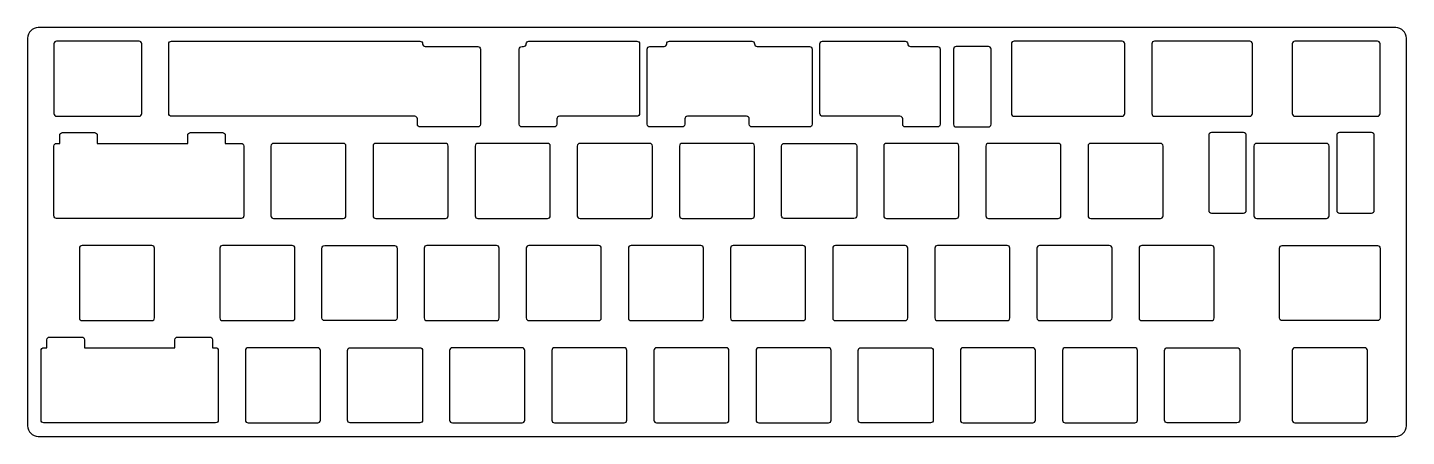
# Model space of a CAD drawing. Header units: millimetres. Extents: x -257 to 0, y 0 to 76.
import ezdxf

# ---------------------------------------------------------------- set-up
doc = ezdxf.new("R2010")
doc.units = ezdxf.units.MM
doc.layers.get('0').update_dxf_attribs({"linetype": 'CONTINUOUS'})

msp = doc.modelspace()

# ---------------------------------------------------------------- linework, layer by layer
for points in [[(0, 74.2, 0.414213562), (-2, 76.2), (-255.175, 76.2, 0.414213562), (-257.175, 74.2), (-257.175, 2, 0.414213562), (-255.175, 0), (-2, 0, 0.414213562), (0, 2)], [(-236.3875, 59.675, 0.414213562), (-235.8875, 60.175), (-235.8875, 73.175, 0.414213562), (-236.3875, 73.675), (-251.76875, 73.675, 0.414213562), (-252.26875, 73.175), (-252.26875, 60.175, 0.414213562), (-251.76875, 59.675)], [(-184.46875, 59.175, 0.414213562), (-184.96875, 59.675), (-230.3375, 59.675, -0.414213562), (-230.8375, 60.175), (-230.8375, 73.175, -0.414213562), (-230.3375, 73.675), (-184, 73.675, -0.414213562), (-183.5, 73.175, 0.414213562), (-183, 72.675), (-173.2125, 72.675, -0.414213562), (-172.7125, 72.175), (-172.7125, 58.175, -0.414213562), (-173.2125, 57.675), (-183.96875, 57.675, -0.414213562), (-184.46875, 58.175)], [(-164.6625, 72.675, 0.414213562), (-164.1625, 73.175, -0.414213562), (-163.6625, 73.675), (-143.51875, 73.675, -0.414213562), (-143.01875, 73.175), (-143.01875, 60.175, -0.414213562), (-143.51875, 59.675), (-157.95675, 59.675, 0.414213562), (-158.45675, 59.175), (-158.45675, 58.175, -0.414213562), (-158.95675, 57.675), (-164.95675, 57.675, -0.414213562), (-165.45675, 58.175), (-165.45675, 72.175, -0.414213562), (-164.95675, 72.675)], [(-134.08075, 59.675, 0.414213562), (-134.58075, 59.175), (-134.58075, 58.175, -0.414213562), (-135.08075, 57.675), (-141.1125, 57.675, -0.414213562), (-141.6125, 58.175), (-141.6125, 72.175, -0.414213562), (-141.1125, 72.675), (-138.46875, 72.675, 0.414213562), (-137.96875, 73.175, -0.414213562), (-137.46875, 73.675), (-122.0875, 73.675, -0.414213562), (-121.5875, 73.175, 0.414213562), (-121.0875, 72.675), (-111.33175, 72.675, -0.414213562), (-110.83175, 72.175), (-110.83175, 58.175, -0.414213562), (-111.33175, 57.675), (-122.0625, 57.675, -0.414213562), (-122.5625, 58.175), (-122.5625, 59.175, 0.414213562), (-123.0625, 59.675)], [(-93.0125, 73.175, 0.414213562), (-92.5125, 72.675), (-87.45575, 72.675, -0.414213562), (-86.95575, 72.175), (-86.95575, 58.175, -0.414213562), (-87.45575, 57.675), (-93.45575, 57.675, -0.414213562), (-93.95575, 58.175), (-93.95575, 59.175, 0.414213562), (-94.45575, 59.675), (-108.89375, 59.675, -0.414213562), (-109.39375, 60.175), (-109.39375, 73.175, -0.414213562), (-108.89375, 73.675), (-93.5125, 73.675, -0.414213562)], [(-83.96875, 72.675, 0.414213562), (-84.46875, 72.175), (-84.46875, 58.175, 0.414213562), (-83.96875, 57.675), (-77.9625, 57.675, 0.414213562), (-77.4625, 58.175), (-77.4625, 72.175, 0.414213562), (-77.9625, 72.675)], [(-53.03125, 59.675, 0.414213562), (-52.53125, 60.175), (-52.53125, 73.175, 0.414213562), (-53.03125, 73.675), (-73.175, 73.675, 0.414213562), (-73.675, 73.175), (-73.675, 60.175, 0.414213562), (-73.175, 59.675)], [(-29.21875, 59.675, 0.414213562), (-28.71875, 60.175), (-28.71875, 73.175, 0.414213562), (-29.21875, 73.675), (-46.98125, 73.675, 0.414213562), (-47.48125, 73.175), (-47.48125, 60.175, 0.414213562), (-46.98125, 59.675)], [(-5.40625, 59.675, 0.414213562), (-4.90625, 60.175), (-4.90625, 73.175, 0.414213562), (-5.40625, 73.675), (-20.7875, 73.675, 0.414213562), (-21.2875, 73.175), (-21.2875, 60.175, 0.414213562), (-20.7875, 59.675)], [(-251.76875, 54.625), (-251.18175, 54.625), (-251.18175, 56.125, -0.414213562), (-250.68175, 56.625), (-244.68175, 56.625, -0.414213562), (-244.18175, 56.125), (-244.18175, 54.625), (-227.30575, 54.625), (-227.30575, 56.125, -0.414213562), (-226.80575, 56.625), (-220.80575, 56.625, -0.414213562), (-220.30575, 56.125), (-220.30575, 54.625), (-217.3375, 54.625, -0.414213562), (-216.8375, 54.125), (-216.8375, 41.125, -0.414213562), (-217.3375, 40.625), (-251.76875, 40.625, -0.414213562), (-252.26875, 41.125), (-252.26875, 54.125, -0.414213562)], [(-30.36925, 41.625, 0.414213562), (-29.86925, 42.125), (-29.86925, 56.125, 0.414213562), (-30.36925, 56.625), (-36.36925, 56.625, 0.414213562), (-36.86925, 56.125), (-36.86925, 42.125, 0.414213562), (-36.36925, 41.625)], [(-6.49325, 41.625, 0.414213562), (-5.99325, 42.125), (-5.99325, 56.125, 0.414213562), (-6.49325, 56.625), (-12.49325, 56.625, 0.414213562), (-12.99325, 56.125), (-12.99325, 42.125, 0.414213562), (-12.49325, 41.625)], [(-198.2875, 40.625, 0.414213562), (-197.7875, 41.125), (-197.7875, 54.125, 0.414213562), (-198.2875, 54.625), (-211.2875, 54.625, 0.414213562), (-211.7875, 54.125), (-211.7875, 41.125, 0.414213562), (-211.2875, 40.625)], [(-179.2375, 40.625, 0.414213562), (-178.7375, 41.125), (-178.7375, 54.125, 0.414213562), (-179.2375, 54.625), (-192.2375, 54.625, 0.414213562), (-192.7375, 54.125), (-192.7375, 41.125, 0.414213562), (-192.2375, 40.625)], [(-160.1875, 40.625, 0.414213562), (-159.6875, 41.125), (-159.6875, 54.125, 0.414213562), (-160.1875, 54.625), (-173.1875, 54.625, 0.414213562), (-173.6875, 54.125), (-173.6875, 41.125, 0.414213562), (-173.1875, 40.625)], [(-141.1375, 40.625, 0.414213562), (-140.6375, 41.125), (-140.6375, 54.125, 0.414213562), (-141.1375, 54.625), (-154.1375, 54.625, 0.414213562), (-154.6375, 54.125), (-154.6375, 41.125, 0.414213562), (-154.1375, 40.625)], [(-122.0875, 40.625, 0.414213562), (-121.5875, 41.125), (-121.5875, 54.125, 0.414213562), (-122.0875, 54.625), (-135.0875, 54.625, 0.414213562), (-135.5875, 54.125), (-135.5875, 41.125, 0.414213562), (-135.0875, 40.625)], [(-102.5375, 54.125), (-102.5375, 41.125, -0.414213562), (-103.0375, 40.625), (-116.0375, 40.625, -0.414213562), (-116.5375, 41.125), (-116.5375, 54.125, -0.414213562), (-116.0375, 54.625), (-103.0375, 54.625, -0.414213562)], [(-83.9875, 40.625, 0.414213562), (-83.4875, 41.125), (-83.4875, 54.125, 0.414213562), (-83.9875, 54.625), (-96.9875, 54.625, 0.414213562), (-97.4875, 54.125), (-97.4875, 41.125, 0.414213562), (-96.9875, 40.625)], [(-64.9375, 40.625, 0.414213562), (-64.4375, 41.125), (-64.4375, 54.125, 0.414213562), (-64.9375, 54.625), (-77.9375, 54.625, 0.414213562), (-78.4375, 54.125), (-78.4375, 41.125, 0.414213562), (-77.9375, 40.625)], [(-45.8875, 40.625, 0.414213562), (-45.3875, 41.125), (-45.3875, 54.125, 0.414213562), (-45.8875, 54.625), (-58.8875, 54.625, 0.414213562), (-59.3875, 54.125), (-59.3875, 41.125, 0.414213562), (-58.8875, 40.625)], [(-14.93125, 40.625, 0.414213562), (-14.43125, 41.125), (-14.43125, 54.125, 0.414213562), (-14.93125, 54.625), (-27.93125, 54.625, 0.414213562), (-28.43125, 54.125), (-28.43125, 41.125, 0.414213562), (-27.93125, 40.625)], [(-234.00625, 21.575, 0.414213562), (-233.50625, 22.075), (-233.50625, 35.075, 0.414213562), (-234.00625, 35.575), (-247.00625, 35.575, 0.414213562), (-247.50625, 35.075), (-247.50625, 22.075, 0.414213562), (-247.00625, 21.575)], [(-207.8125, 21.575, 0.414213562), (-207.3125, 22.075), (-207.3125, 35.075, 0.414213562), (-207.8125, 35.575), (-220.8125, 35.575, 0.414213562), (-221.3125, 35.075), (-221.3125, 22.075, 0.414213562), (-220.8125, 21.575)], [(-188.2625, 35.075), (-188.2625, 22.075, -0.414213562), (-188.7625, 21.575), (-201.7625, 21.575, -0.414213562), (-202.2625, 22.075), (-202.2625, 35.075, -0.414213562), (-201.7625, 35.575), (-188.7625, 35.575, -0.414213562)], [(-169.7125, 21.575, 0.414213562), (-169.2125, 22.075), (-169.2125, 35.075, 0.414213562), (-169.7125, 35.575), (-182.7125, 35.575, 0.414213562), (-183.2125, 35.075), (-183.2125, 22.075, 0.414213562), (-182.7125, 21.575)], [(-150.6625, 21.575, 0.414213562), (-150.1625, 22.075), (-150.1625, 35.075, 0.414213562), (-150.6625, 35.575), (-163.6625, 35.575, 0.414213562), (-164.1625, 35.075), (-164.1625, 22.075, 0.414213562), (-163.6625, 21.575)], [(-131.6125, 21.575, 0.414213562), (-131.1125, 22.075), (-131.1125, 35.075, 0.414213562), (-131.6125, 35.575), (-144.6125, 35.575, 0.414213562), (-145.1125, 35.075), (-145.1125, 22.075, 0.414213562), (-144.6125, 21.575)], [(-112.5625, 21.575, 0.414213562), (-112.0625, 22.075), (-112.0625, 35.075, 0.414213562), (-112.5625, 35.575), (-125.5625, 35.575, 0.414213562), (-126.0625, 35.075), (-126.0625, 22.075, 0.414213562), (-125.5625, 21.575)], [(-107.0125, 22.075, 0.414213562), (-106.5125, 21.575), (-93.5125, 21.575, 0.414213562), (-93.0125, 22.075), (-93.0125, 35.075, 0.414213562), (-93.5125, 35.575), (-106.5125, 35.575, 0.414213562), (-107.0125, 35.075)], [(-74.4625, 21.575, 0.414213562), (-73.9625, 22.075), (-73.9625, 35.075, 0.414213562), (-74.4625, 35.575), (-87.4625, 35.575, 0.414213562), (-87.9625, 35.075), (-87.9625, 22.075, 0.414213562), (-87.4625, 21.575)], [(-55.4125, 21.575, 0.414213562), (-54.9125, 22.075), (-54.9125, 35.075, 0.414213562), (-55.4125, 35.575), (-68.4125, 35.575, 0.414213562), (-68.9125, 35.075), (-68.9125, 22.075, 0.414213562), (-68.4125, 21.575)], [(-36.3625, 21.575, 0.414213562), (-35.8625, 22.075), (-35.8625, 35.075, 0.414213562), (-36.3625, 35.575), (-49.3625, 35.575, 0.414213562), (-49.8625, 35.075), (-49.8625, 22.075, 0.414213562), (-49.3625, 21.575)], [(-5.40625, 21.575), (-23.16875, 21.575, -0.414213562), (-23.66875, 22.075), (-23.66875, 35.075, -0.414213562), (-23.16875, 35.575), (-5.40625, 35.575, -0.414213562), (-4.90625, 35.075), (-4.90625, 22.075, -0.414213562)], [(-222.1, 2.525), (-254.15, 2.525, -0.414213562), (-254.65, 3.025), (-254.65, 16.025, -0.414213562), (-254.15, 16.525), (-253.563, 16.525), (-253.563, 18.025, -0.414213562), (-253.063, 18.525), (-247.063, 18.525, -0.414213562), (-246.563, 18.025), (-246.563, 16.525), (-229.687, 16.525), (-229.687, 18.025, -0.414213562), (-229.187, 18.525), (-223.187, 18.525, -0.414213562), (-222.687, 18.025), (-222.687, 16.525), (-222.1, 16.525, -0.414213562), (-221.6, 16.025), (-221.6, 3.025, -0.414213562)], [(-216.55, 3.025, 0.414213562), (-216.05, 2.525), (-203.05, 2.525, 0.414213562), (-202.55, 3.025), (-202.55, 16.025, 0.414213562), (-203.05, 16.525), (-216.05, 16.525, 0.414213562), (-216.55, 16.025)], [(-183.5, 16.025), (-183.5, 3.025, -0.414213562), (-184, 2.525), (-197, 2.525, -0.414213562), (-197.5, 3.025), (-197.5, 16.025, -0.414213562), (-197, 16.525), (-184, 16.525, -0.414213562)], [(-164.95, 2.525, 0.414213562), (-164.45, 3.025), (-164.45, 16.025, 0.414213562), (-164.95, 16.525), (-177.95, 16.525, 0.414213562), (-178.45, 16.025), (-178.45, 3.025, 0.414213562), (-177.95, 2.525)], [(-145.9, 2.525, 0.414213562), (-145.4, 3.025), (-145.4, 16.025, 0.414213562), (-145.9, 16.525), (-158.9, 16.525, 0.414213562), (-159.4, 16.025), (-159.4, 3.025, 0.414213562), (-158.9, 2.525)], [(-140.35, 3.025, 0.414213562), (-139.85, 2.525), (-126.85, 2.525, 0.414213562), (-126.35, 3.025), (-126.35, 16.025, 0.414213562), (-126.85, 16.525), (-139.85, 16.525, 0.414213562), (-140.35, 16.025)], [(-107.8, 2.525, 0.414213562), (-107.3, 3.025), (-107.3, 16.025, 0.414213562), (-107.8, 16.525), (-120.8, 16.525, 0.414213562), (-121.3, 16.025), (-121.3, 3.025, 0.414213562), (-120.8, 2.525)], [(-88.25, 16.025), (-88.25, 3.025, -0.414213562), (-88.75, 2.525), (-101.75, 2.525, -0.414213562), (-102.25, 3.025), (-102.25, 16.025, -0.414213562), (-101.75, 16.525), (-88.75, 16.525, -0.414213562)], [(-69.7, 2.525, 0.414213562), (-69.2, 3.025), (-69.2, 16.025, 0.414213562), (-69.7, 16.525), (-82.7, 16.525, 0.414213562), (-83.2, 16.025), (-83.2, 3.025, 0.414213562), (-82.7, 2.525)], [(-64.15, 3.025, 0.414213562), (-63.65, 2.525), (-50.65, 2.525, 0.414213562), (-50.15, 3.025), (-50.15, 16.025, 0.414213562), (-50.65, 16.525), (-63.65, 16.525, 0.414213562), (-64.15, 16.025)], [(-31.1, 16.025), (-31.1, 3.025, -0.414213562), (-31.6, 2.525), (-44.6, 2.525, -0.414213562), (-45.1, 3.025), (-45.1, 16.025, -0.414213562), (-44.6, 16.525), (-31.6, 16.525, -0.414213562)], [(-7.7875, 2.525, 0.414213562), (-7.2875, 3.025), (-7.2875, 16.025, 0.414213562), (-7.7875, 16.525), (-20.7875, 16.525, 0.414213562), (-21.2875, 16.025), (-21.2875, 3.025, 0.414213562), (-20.7875, 2.525)]]:
    msp.add_lwpolyline(points, format="xyb", close=True)

doc.saveas('drawing.dxf')
